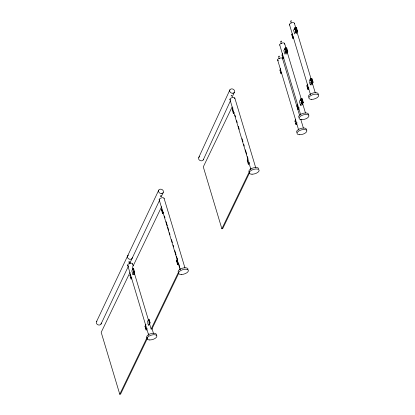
<?xml version="1.0" encoding="UTF-8"?>
<svg xmlns="http://www.w3.org/2000/svg" width="415" height="415" viewBox="0 0 415 415"><rect width="100%" height="100%" fill="white"/><g stroke="black" fill="none" stroke-linecap="round" stroke-linejoin="round"><path stroke-width="0.62" d="M287.398 51.673L287.388 51.258M130.31 275.269C130.782 274.517 130.751 276.566 129.952 275.321L131.041 278.963L131.441 278.921L131.856 278.06M132.8 269.527C133.978 268.598 131.799 271.996 133.454 268.261L133.059 268.303L131.809 270.896L132.904 274.538L134.496 274.362M307.142 85.703C308.329 84.717 306.114 88.219 307.806 84.416M281.552 43.689C280.535 43.326 280.805 39.944 281.557 41.334M279.471 58.743C278.455 58.38 278.724 55.003 279.477 56.388M291.138 22.815L290.614 21.066L291.382 20.786L291.133 21.134M312.697 82.419L312.708 81.931M198.79 157.399L229.91 89.806M203.236 159.9L230.294 101.12M232.187 97.006L234.356 92.306M96.545 321.604L158.758 190.106M100.985 324.12L128.515 265.932M129.615 263.603L159.344 200.767M161.269 196.689L163.194 192.617M129.988 272.479L101.193 332.342L119.769 394.25L120.563 394.162L147.403 338.37M161.632 206.706L132.556 267.146L133.111 269.003M129.952 275.321L130.45 274.289M161.943 208.812L161.445 209.85L162.54 213.492L162.939 213.445L163.354 212.584M132.904 274.538L134.149 271.944L133.059 268.303M131.041 278.963L131.794 277.412M162.54 213.492L163.287 211.935M133.454 268.261L134.548 271.903L133.926 273.2L134.719 273.112M232.094 107.018L203.298 166.877L221.875 228.79L222.668 228.701L249.508 172.905M234.096 112.315L233.681 113.176L233.287 113.222L232.193 109.581L232.94 108.025M233.287 113.222L233.785 112.185M147.097 328.628L146.474 329.925L146.075 329.967L144.98 326.325L145.981 324.255M178.59 263.157L177.968 264.448L177.573 264.495L176.479 260.853L177.475 258.778M147.372 321.858L148.617 319.27L149.016 319.228L150.111 322.87L149.483 324.162M177.501 259.515L176.878 260.807L176.479 260.853M148.601 320.089L149.016 319.228M146.075 329.967L146.822 328.415M177.573 264.495L178.32 262.939M148.466 325.5L149.711 322.912L148.617 319.27M286.537 54.08L287.782 51.491L286.687 47.849L286.293 47.891L287.382 51.533L286.76 52.83L285.966 52.918L286.589 51.621L285.494 47.979L285.1 48.026L283.85 50.614L284.763 53.649M294.858 27.732L293.613 30.321L294.707 33.963L295.952 31.374L294.858 27.732L295.257 27.691L296.346 31.333L295.724 32.624L296.523 32.541L297.145 31.244L296.051 27.603L296.45 27.556L297.545 31.198L296.294 33.791M283.896 57.778L283.481 58.64L283.082 58.686L281.993 55.045L282.74 53.488M293.659 37.485L293.244 38.351L292.845 38.393L291.75 34.751L292.253 33.714M285.079 48.846L285.494 47.979M294.634 28.983L295.257 27.691M286.293 47.891L285.67 49.188L286.76 52.83M296.051 27.603L295.428 28.9L296.523 32.541M119.769 394.25L147.164 337.291M148.285 334.967L148.845 333.805M178.761 273.179L151.926 328.971L151.127 329.059L178.528 272.1M179.643 269.776L180.203 268.614M295.952 28.594L296.45 27.556M284.944 54.256L286.189 51.668L285.1 48.026M283.082 58.686L283.585 57.649M292.845 38.393L293.592 36.842M281.816 72.833L281.401 73.699L281.002 73.74L279.912 70.099L280.659 68.542M281.002 73.74L281.5 72.703M249.13 163.318L248.715 164.179L248.315 164.226L247.226 160.584L247.973 159.028M248.315 164.226L249.311 162.151M221.875 228.79L249.27 171.831M250.39 169.507L250.951 168.345M298.93 108.782L298.515 109.643L298.115 109.69L297.021 106.048L297.773 104.492M307.531 84.198L306.784 85.755L307.878 89.396L308.272 89.355L308.895 88.058M300.657 98.988L299.412 101.582L300.507 105.223L302.094 105.047L303.344 102.458L302.25 98.817L301.85 98.858L301.228 100.155L302.322 103.797L301.523 103.885L302.151 102.588L301.057 98.946L300.657 98.988L301.752 102.63L300.507 105.223M309.175 81.288L310.42 78.7L310.819 78.653L311.909 82.294L311.286 83.591L312.085 83.503L312.708 82.212L311.613 78.57L312.013 78.523L313.102 82.165L311.857 84.759L310.799 84.873M300.434 100.243L301.057 98.946M310.399 79.519L310.819 78.653M311.613 78.57L310.991 79.862L312.085 83.503M301.752 99.854L302.25 98.817M298.115 109.69L299.111 107.615M307.878 89.396L308.625 87.84M310.264 84.93L311.509 82.341L310.42 78.7M302.322 103.797L302.945 102.5L301.85 98.858M296.85 123.836L296.429 124.702L296.035 124.744L294.94 121.102L295.688 119.546M296.035 124.744L297.031 122.674M231.757 95.865C232.229 95.185 230.387 95.932 231.363 96.015M296.938 30.7L297.145 30.964M295.952 31.374L296.346 31.333M297.145 31.244L297.545 31.198M291.75 34.751C292.269 33.631 292.684 35.581 292.155 35.021M286.189 51.668L286.589 51.621M287.382 51.533L287.782 51.491M281.993 55.045L282.392 54.998M279.912 70.099L280.307 70.057M311.509 82.341L311.909 82.294M312.708 82.212L313.102 82.165M232.193 109.581L232.592 109.534M301.752 102.63L302.151 102.588M302.945 102.5L303.344 102.458M297.021 106.048L297.42 106.001M294.94 121.102L295.34 121.061M247.226 160.584L247.62 160.538M134.149 271.944L134.548 271.903M149.711 322.912L150.111 322.87M144.98 326.325L145.38 326.283M281.163 41.479L280.851 41.36M279.077 56.533L278.771 56.414M286.547 48.752L286.739 49.146M294.391 23.266L295.879 28.23M297 31.955L311.151 79.13M312.267 82.855L315.25 92.784M309.357 81.895L310.083 84.323M289.468 24.573L310.508 94.713M284.633 43.559L286.122 48.524M287.237 52.249L301.575 100.041M302.696 103.766L305.487 113.077M279.705 44.867L300.745 115.002M283.118 57.426L283.481 58.64M297.602 106.608L298.152 108.429M282.548 58.614L299.495 115.095M300.797 119.442L303.407 128.131M277.625 59.921L298.665 130.056M234.833 98.096L255.687 167.608M234.973 115.1L235.533 116.957M236.649 120.677L237.204 122.534M238.319 126.248L239.248 129.34M242.033 138.631L242.962 141.722M243.704 144.202L244.264 146.059M245.379 149.774L246.676 154.105M247.418 156.579L247.978 158.442M229.905 99.403L250.945 169.538M233.318 111.962L233.681 113.176M164.086 198.365L184.945 267.882M164.418 215.992L164.973 217.849M166.088 221.563L167.385 225.895M167.759 227.135L168.687 230.232M169.429 232.706L169.989 234.563M171.473 239.517L172.401 242.614M173.143 245.089L173.703 246.946M174.819 250.66L176.116 254.997M176.489 256.231L177.418 259.328M178.901 264.282L179.83 267.374M159.158 199.672L180.203 269.807M132.593 263.836L133.148 265.699M151.957 328.389L153.446 333.354M134.227 272.717L148.529 320.39M149.644 324.105L151.127 329.059M129.636 261.445L130.16 263.193M147.553 322.465L148.285 324.893M128.811 261.637L129.511 263.971M127.664 265.144L148.705 335.284M145.743 327.497L146.474 329.925M101.239 323.046A2.552 2.106 25.3 0 1 97.966 324.815A2.552 2.106 25.3 0 1 96.908 321.184M132.344 257.3A2.552 2.106 25.3 0 1 130.663 259.276L130.025 259.302A2.552 2.106 25.3 0 1 127.524 257.497A2.552 2.106 25.3 0 1 128.5 255.121M128.074 265.631A2.552 1.146 -16.7 0 1 129.651 263.437A2.552 1.146 -16.7 0 1 132.546 264.158M146.863 337.727A5.11 2.293 -16.7 0 1 151.226 333.577A5.11 2.293 -16.7 0 1 156.382 335.201M159.568 200.16A2.552 1.146 -16.7 0 1 161.15 197.965A2.552 1.146 -16.7 0 1 164.044 198.681M178.362 272.256A5.11 2.293 -16.7 0 1 182.725 268.1A5.11 2.293 -16.7 0 1 187.876 269.724M230.029 99.678A2.552 1.146 -16.7 0 1 232.535 97.525A2.552 1.146 -16.7 0 1 234.579 98.754M230.735 100.02A2.552 1.146 -16.7 0 1 230.315 99.891M249.109 171.986A5.11 2.293 -16.7 0 1 252.828 168.023A5.11 2.293 -16.7 0 1 258.711 168.817M277.749 60.196A2.552 1.146 -16.7 0 1 279.933 58.121A2.552 1.146 -16.7 0 1 282.506 58.935M278.455 60.543A2.552 1.146 -16.7 0 1 278.029 60.408M296.824 132.504A5.11 2.293 -16.7 0 1 301.186 128.349A5.11 2.293 -16.7 0 1 306.343 129.973M289.872 25.061A2.552 1.146 -16.7 0 1 291.455 22.867A2.552 1.146 -16.7 0 1 294.349 23.588M308.667 97.157A5.11 2.293 -16.7 0 1 313.029 93.002A5.11 2.293 -16.7 0 1 318.181 94.63M279.829 45.142A2.552 1.146 -16.7 0 1 282.335 42.989A2.552 1.146 -16.7 0 1 284.379 44.218M298.904 117.45A5.11 2.293 -16.7 0 1 303.266 113.295A5.11 2.293 -16.7 0 1 308.423 114.919M203.443 159.386A2.552 2.117 24.7 0 1 199.625 160.278A2.552 2.117 24.7 0 1 199.641 156.663M130.984 277.381L131.202 278.024L130.984 277.381M133.474 271.638L133.692 272.281L133.474 271.638M145.349 326.169L145.566 326.818L145.349 326.169M146.013 328.379L146.23 329.028L146.013 328.379M148.368 320.39L148.586 321.034L148.368 320.39M149.037 322.6L149.255 323.249L149.037 322.6M161.814 209.694L162.032 210.338L161.814 209.694M162.478 211.904L162.696 212.547L162.478 211.904M176.842 260.698L177.06 261.341L176.842 260.698M177.511 262.908L177.729 263.551L177.511 262.908M232.561 109.425L232.774 110.068L232.561 109.425M233.225 111.635L233.443 112.278L233.225 111.635M247.589 160.429L247.807 161.072L247.589 160.429M248.253 162.638L248.471 163.282L248.253 162.638M280.275 69.943L280.493 70.586L280.275 69.943M280.939 72.153L281.157 72.796L280.939 72.153M282.356 54.889L282.574 55.532L282.356 54.889M283.025 57.099L283.243 57.742L283.025 57.099M284.851 49.146L285.069 49.79L284.851 49.146M285.515 51.356L285.733 52L285.515 51.356M292.783 36.805L293 37.454L292.783 36.805M294.608 28.853L294.826 29.501L294.608 28.853M295.278 31.063L295.49 31.711L295.278 31.063M295.309 120.947L295.527 121.59L295.309 120.947M295.973 123.156L296.191 123.8L295.973 123.156M297.389 105.892L297.607 106.536L297.389 105.892M298.053 108.102L298.271 108.746L298.053 108.102M300.408 100.114L300.626 100.757L300.408 100.114M301.077 102.323L301.29 102.967L301.077 102.323M307.816 87.809L308.034 88.452L307.816 87.809M310.171 79.82L310.389 80.463L310.171 79.82M310.835 82.03L311.053 82.673L310.835 82.03M160.325 196.108L161.134 195.968L160.325 196.108M232.924 93.219L232.286 93.245A2.552 2.117 24.7 0 1 229.822 89.972A2.552 2.117 24.7 0 1 233.93 89.785A2.552 2.117 24.7 0 1 232.924 93.219M161.767 193.525L161.129 193.551A2.552 2.106 25.3 0 1 158.67 190.267A2.552 2.106 25.3 0 1 162.768 190.096A2.552 2.106 25.3 0 1 161.767 193.525M149.789 339.968A5.11 2.293 -16.7 0 0 156.906 336.015A5.11 2.293 -16.7 0 0 149.244 335.994A5.11 2.293 -16.7 0 0 149.789 339.968M181.282 274.497A5.11 2.293 -16.7 0 0 188.4 270.544A5.11 2.293 -16.7 0 0 180.738 270.518A5.11 2.293 -16.7 0 0 181.282 274.497M252.03 174.227A5.11 2.293 -16.7 0 0 259.147 170.275A5.11 2.293 -16.7 0 0 251.485 170.249A5.11 2.293 -16.7 0 0 252.03 174.227M299.749 134.745A5.11 2.293 -16.7 0 0 306.861 130.792A5.11 2.293 -16.7 0 0 299.205 130.772A5.11 2.293 -16.7 0 0 299.749 134.745M311.592 99.398A5.11 2.293 -16.7 0 0 318.704 95.445A5.11 2.293 -16.7 0 0 311.048 95.424A5.11 2.293 -16.7 0 0 311.592 99.398M301.83 119.691A5.11 2.293 -16.7 0 0 308.947 115.738A5.11 2.293 -16.7 0 0 301.285 115.712A5.11 2.293 -16.7 0 0 301.83 119.691"/></g></svg>
